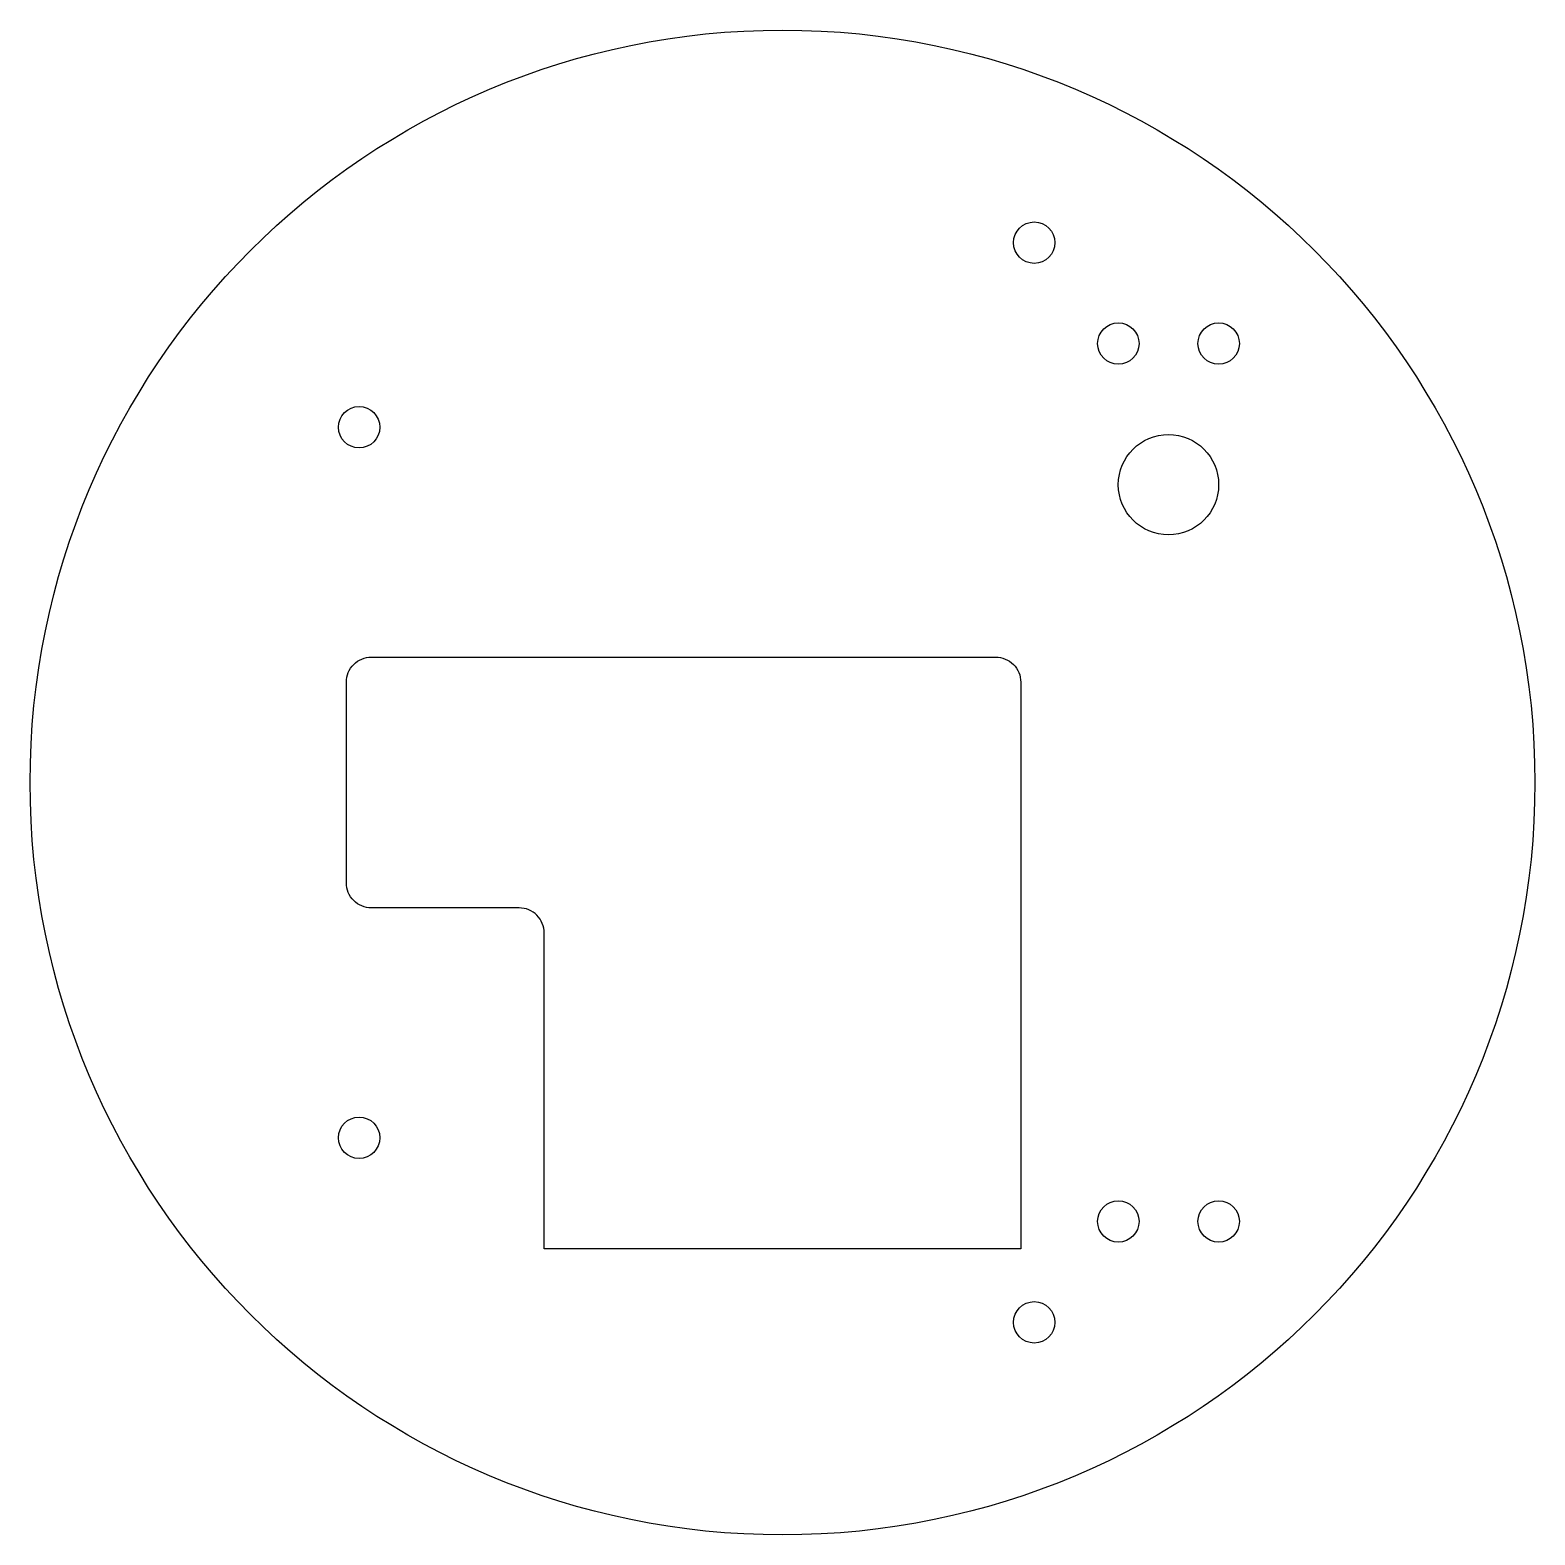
# Model space of a CAD drawing. Header units: millimetres. Extents: x -60 to 60, y -60 to 60.
import ezdxf

# ---------------------------------------------------------------- set-up
doc = ezdxf.new("R2010")
doc.units = ezdxf.units.MM
doc.layers.get('0').update_dxf_attribs({"linetype": 'CONTINUOUS'})

msp = doc.modelspace()

# ---------------------------------------------------------------- linework, layer by layer
msp.add_lwpolyline([(-19, -12, 0.414214), (-21, -10), (-32.78, -10, -0.414214), (-34.78, -8), (-34.78, 8, -0.414214), (-32.78, 10), (17, 10, -0.414214), (19, 8), (19, -37.2), (-19, -37.2)], format="xyb", close=True)
for centre, radius in [((0, 0), 60), ((20.07, 43.05), 1.65), ((26.78, 35), 1.65), ((34.78, 35), 1.65), ((-33.76, 28.33), 1.65), ((30.78, 23.75), 4), ((-33.76, -28.33), 1.65), ((26.78, -35), 1.65), ((34.78, -35), 1.65), ((20.07, -43.05), 1.65)]:
    msp.add_circle(centre, radius)

doc.saveas('drawing.dxf')
